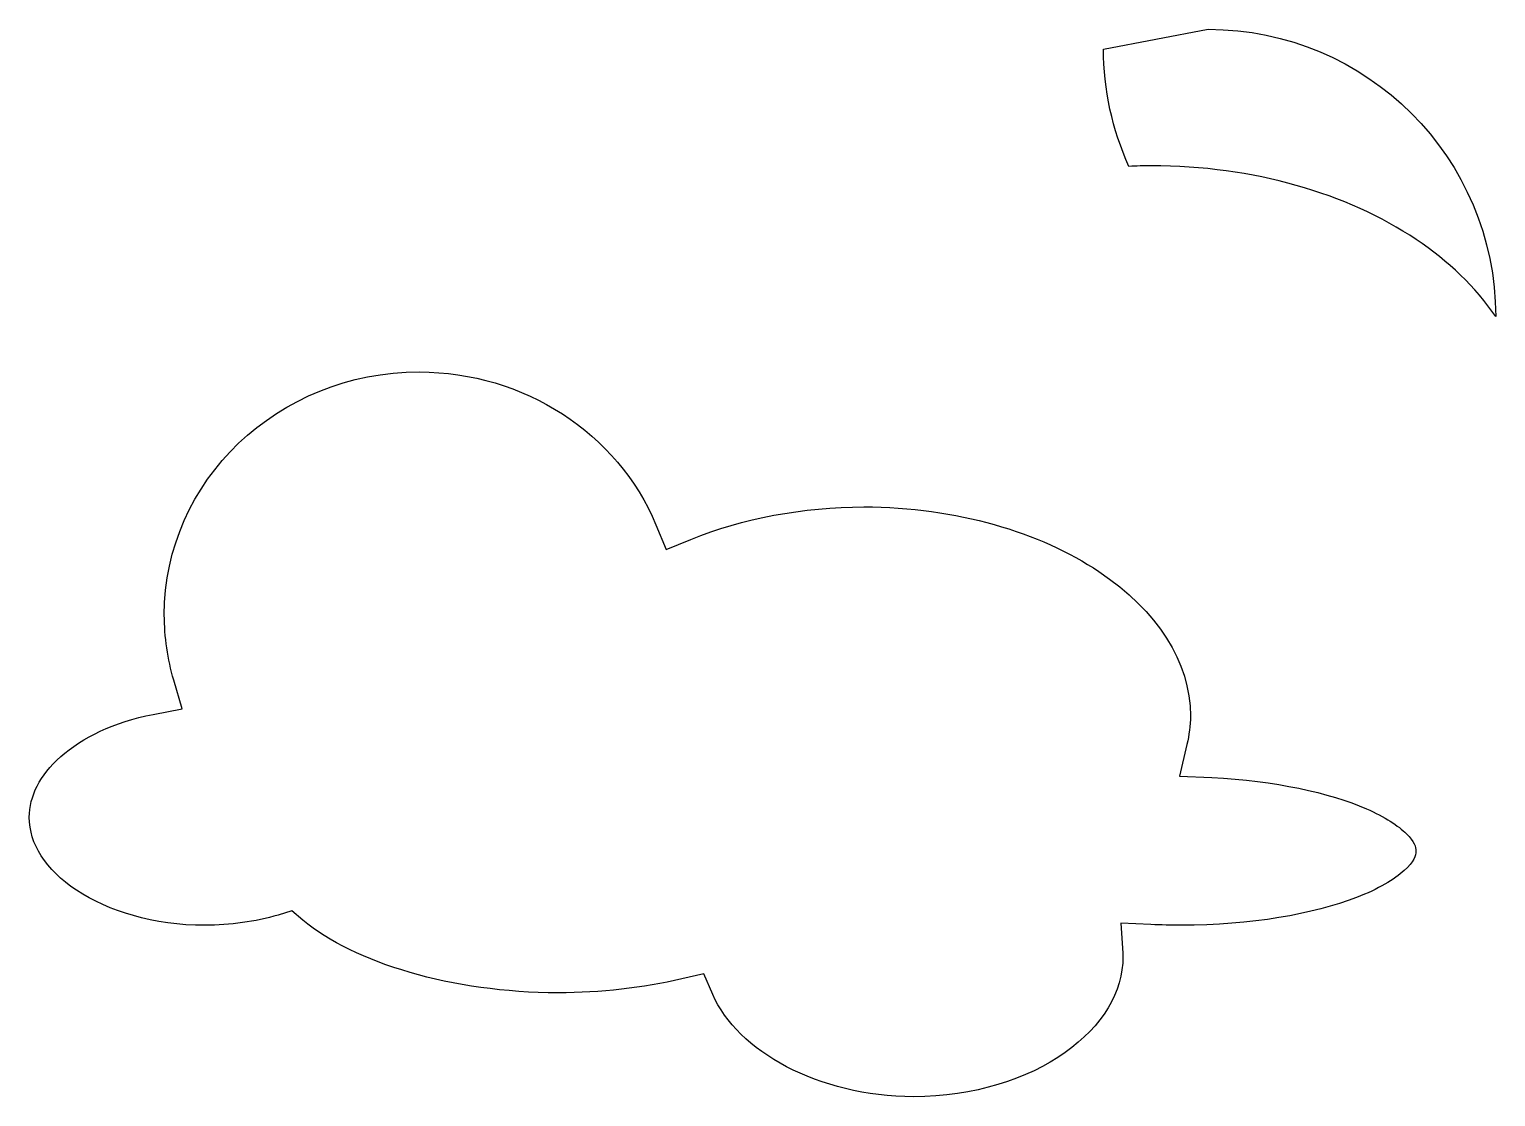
# Model space of a CAD drawing. Header units: centimetres. Extents: x -9.8 to 10.9, y -7 to 8.
import ezdxf

# ---------------------------------------------------------------- set-up
doc = ezdxf.new("R2010")
doc.units = ezdxf.units.CM
doc.header["$MEASUREMENT"] = 0
doc.layers.add('Layer 1', color=7, linetype='Continuous')

msp = doc.modelspace()

# ---------------------------------------------------------------- linework, layer by layer
at = {"layer": 'Layer 1'}
for points, knots in [([(5.3644, 7.76144), (5.36585, 7.19194), (5.48842, 6.62853), (5.72218, 6.1096), (5.72218, 6.1096), (5.82726, 6.11415), (5.93277, 6.1166), (6.03857, 6.11677), (6.03857, 6.11677), (6.03857, 6.11677), (6.039, 6.11689), (6.039, 6.11689), (6.039, 6.11689), (7.48224, 6.11681), (8.79493, 5.72979), (9.76994, 5.07804), (9.76994, 5.07804), (10.22434, 4.77426), (10.60845, 4.40689), (10.88908, 3.99272), (10.88908, 3.99272), (10.88908, 6.22806), (9.07629, 8.04085), (6.84095, 8.04085), (6.84095, 8.04085), (6.84095, 8.04085), (5.3644, 7.76144), (5.3644, 7.76144)], [0, 0, 0, 0, 0.125, 0.125, 0.125, 0.125, 0.25, 0.25, 0.25, 0.25, 0.375, 0.375, 0.375, 0.375, 0.5, 0.5, 0.5, 0.5, 0.625, 0.625, 0.625, 0.625, 0.75, 0.75, 0.75, 0.75, 1, 1, 1, 1]), ([(-4.27322, 3.2113), (-6.26996, 3.21117), (-7.86483, 1.67386), (-7.865, -0.21232), (-7.865, -0.21232), (-7.865, -0.21232), (-7.865, -0.21262), (-7.865, -0.21262), (-7.865, -0.21262), (-7.86479, -0.52424), (-7.81988, -0.83418), (-7.73166, -1.13441), (-7.73166, -1.13441), (-7.73166, -1.13441), (-7.6141, -1.53404), (-7.6141, -1.53404), (-7.6141, -1.53404), (-7.6141, -1.53404), (-8.02304, -1.61391), (-8.02304, -1.61391), (-8.02304, -1.61391), (-8.57333, -1.72144), (-9.02495, -1.94358), (-9.32392, -2.20953), (-9.32392, -2.20953), (-9.62276, -2.47531), (-9.76626, -2.76847), (-9.76668, -3.06524), (-9.76668, -3.06524), (-9.76668, -3.06524), (-9.76668, -3.06537), (-9.76668, -3.06537), (-9.76668, -3.06537), (-9.7666, -3.4367), (-9.54214, -3.79951), (-9.10013, -4.09418), (-9.10013, -4.09418), (-8.65813, -4.38885), (-8.01312, -4.58733), (-7.29399, -4.58742), (-7.29399, -4.58742), (-6.93683, -4.5867), (-6.5838, -4.53657), (-6.26159, -4.44224), (-6.26159, -4.44224), (-6.26159, -4.44224), (-6.06741, -4.38531), (-6.06741, -4.38531), (-6.06741, -4.38531), (-6.06741, -4.38531), (-5.91198, -4.51485), (-5.91198, -4.51485), (-5.91198, -4.51485), (-5.19141, -5.11545), (-3.80898, -5.53784), (-2.31927, -5.53827), (-2.31927, -5.53827), (-1.71627, -5.53726), (-1.12027, -5.46996), (-0.57478, -5.34261), (-0.57478, -5.34261), (-0.57478, -5.34261), (-0.26569, -5.27033), (-0.26569, -5.27033), (-0.26569, -5.27033), (-0.26569, -5.27033), (-0.13995, -5.56171), (-0.13995, -5.56171), (-0.13995, -5.56171), (0.20288, -6.35615), (1.34613, -7.00154), (2.69049, -7.00259), (2.69049, -7.00259), (3.53663, -7.00246), (4.29604, -6.75549), (4.82389, -6.38095), (4.82389, -6.38095), (5.35065, -6.00726), (5.63714, -5.53051), (5.63845, -5.02432), (5.63845, -5.02432), (5.63794, -5.01019), (5.63727, -4.99607), (5.63634, -4.98186), (5.63634, -4.98186), (5.63634, -4.98186), (5.60682, -4.55554), (5.60682, -4.55554), (5.60682, -4.55554), (5.60682, -4.55554), (6.03356, -4.57641), (6.03356, -4.57641), (6.03356, -4.57641), (6.17427, -4.58333), (6.31592, -4.58704), (6.45777, -4.58737), (6.45777, -4.58737), (7.43649, -4.58729), (8.32185, -4.42979), (8.92869, -4.19521), (8.92869, -4.19521), (9.23222, -4.07786), (9.46431, -3.93984), (9.60017, -3.8157), (9.60017, -3.8157), (9.73578, -3.69173), (9.7664, -3.60528), (9.76652, -3.54102), (9.76652, -3.54102), (9.76635, -3.48308), (9.74189, -3.40777), (9.63095, -3.2967), (9.63095, -3.2967), (9.51975, -3.18538), (9.32671, -3.05761), (9.06792, -2.94451), (9.06792, -2.94451), (8.55031, -2.71836), (7.77792, -2.54779), (6.89108, -2.50546), (6.89108, -2.50546), (6.89108, -2.50546), (6.43554, -2.4837), (6.43554, -2.4837), (6.43554, -2.4837), (6.43554, -2.4837), (6.53969, -2.03967), (6.53969, -2.03967), (6.53969, -2.03967), (6.57119, -1.90558), (6.58751, -1.77127), (6.58945, -1.63676), (6.58945, -1.63676), (6.58848, -0.87204), (6.12602, -0.15342), (5.30004, 0.39869), (5.30004, 0.39869), (4.47329, 0.95139), (3.29706, 1.30943), (1.99091, 1.30952), (1.99091, 1.30952), (1.12718, 1.30834), (0.2807, 1.14785), (-0.4461, 0.852), (-0.4461, 0.852), (-0.4461, 0.852), (-0.79407, 0.71032), (-0.79407, 0.71032), (-0.79407, 0.71032), (-0.79407, 0.71032), (-0.93925, 1.05677), (-0.93925, 1.05677), (-0.93925, 1.05677), (-1.48178, 2.35175), (-2.79873, 3.21029), (-4.27305, 3.21113), (-4.27305, 3.21113), (-4.27305, 3.21113), (-4.27326, 3.21113), (-4.27326, 3.21113), (-4.27326, 3.21113), (-4.27326, 3.21113), (-4.27322, 3.2113), (-4.27322, 3.2113)], [0, 0, 0, 0, 0.02380952, 0.02380952, 0.02380952, 0.02380952, 0.04761905, 0.04761905, 0.04761905, 0.04761905, 0.07142857, 0.07142857, 0.07142857, 0.07142857, 0.0952381, 0.0952381, 0.0952381, 0.0952381, 0.11904762, 0.11904762, 0.11904762, 0.11904762, 0.14285714, 0.14285714, 0.14285714, 0.14285714, 0.16666667, 0.16666667, 0.16666667, 0.16666667, 0.19047619, 0.19047619, 0.19047619, 0.19047619, 0.21428571, 0.21428571, 0.21428571, 0.21428571, 0.23809524, 0.23809524, 0.23809524, 0.23809524, 0.26190476, 0.26190476, 0.26190476, 0.26190476, 0.28571429, 0.28571429, 0.28571429, 0.28571429, 0.30952381, 0.30952381, 0.30952381, 0.30952381, 0.33333333, 0.33333333, 0.33333333, 0.33333333, 0.35714286, 0.35714286, 0.35714286, 0.35714286, 0.38095238, 0.38095238, 0.38095238, 0.38095238, 0.4047619, 0.4047619, 0.4047619, 0.4047619, 0.42857143, 0.42857143, 0.42857143, 0.42857143, 0.45238095, 0.45238095, 0.45238095, 0.45238095, 0.47619048, 0.47619048, 0.47619048, 0.47619048, 0.5, 0.5, 0.5, 0.5, 0.52380952, 0.52380952, 0.52380952, 0.52380952, 0.54761905, 0.54761905, 0.54761905, 0.54761905, 0.57142857, 0.57142857, 0.57142857, 0.57142857, 0.5952381, 0.5952381, 0.5952381, 0.5952381, 0.61904762, 0.61904762, 0.61904762, 0.61904762, 0.64285714, 0.64285714, 0.64285714, 0.64285714, 0.66666667, 0.66666667, 0.66666667, 0.66666667, 0.69047619, 0.69047619, 0.69047619, 0.69047619, 0.71428571, 0.71428571, 0.71428571, 0.71428571, 0.73809524, 0.73809524, 0.73809524, 0.73809524, 0.76190476, 0.76190476, 0.76190476, 0.76190476, 0.78571429, 0.78571429, 0.78571429, 0.78571429, 0.80952381, 0.80952381, 0.80952381, 0.80952381, 0.83333333, 0.83333333, 0.83333333, 0.83333333, 0.85714286, 0.85714286, 0.85714286, 0.85714286, 0.88095238, 0.88095238, 0.88095238, 0.88095238, 0.9047619, 0.9047619, 0.9047619, 0.9047619, 0.92857143, 0.92857143, 0.92857143, 0.92857143, 0.95238095, 0.95238095, 0.95238095, 0.95238095, 1, 1, 1, 1])]:
    msp.add_open_spline(points, degree=3, knots=knots, dxfattribs=at)

doc.saveas('drawing.dxf')
